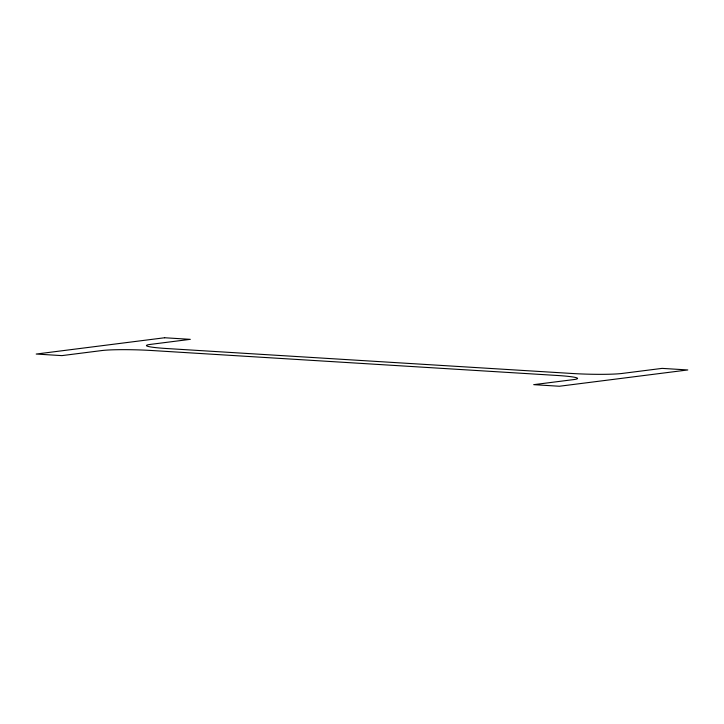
<?xml version="1.0" encoding="UTF-8"?>
<svg xmlns="http://www.w3.org/2000/svg" width="724" height="724" viewBox="0 0 724 724"><rect width="100%" height="100%" fill="white"/><g stroke="black" fill="none" stroke-linecap="round" stroke-linejoin="round"><path stroke-width="1.09" d="M164.629 337.755L36.2 354.045L61.884 355.62L101.921 350.543A37.042 2.778 1.4 0 1 151.551 350.497L557.018 375.457A37.042 2.778 1.4 0 1 573.716 379.584L533.688 384.661L559.371 386.245L687.8 369.955L662.116 368.38L622.079 373.457A37.042 2.778 1.4 0 1 572.449 373.503L166.982 348.543A37.042 2.778 1.4 0 1 150.284 344.416L190.312 339.339L164.629 337.755"/></g></svg>
